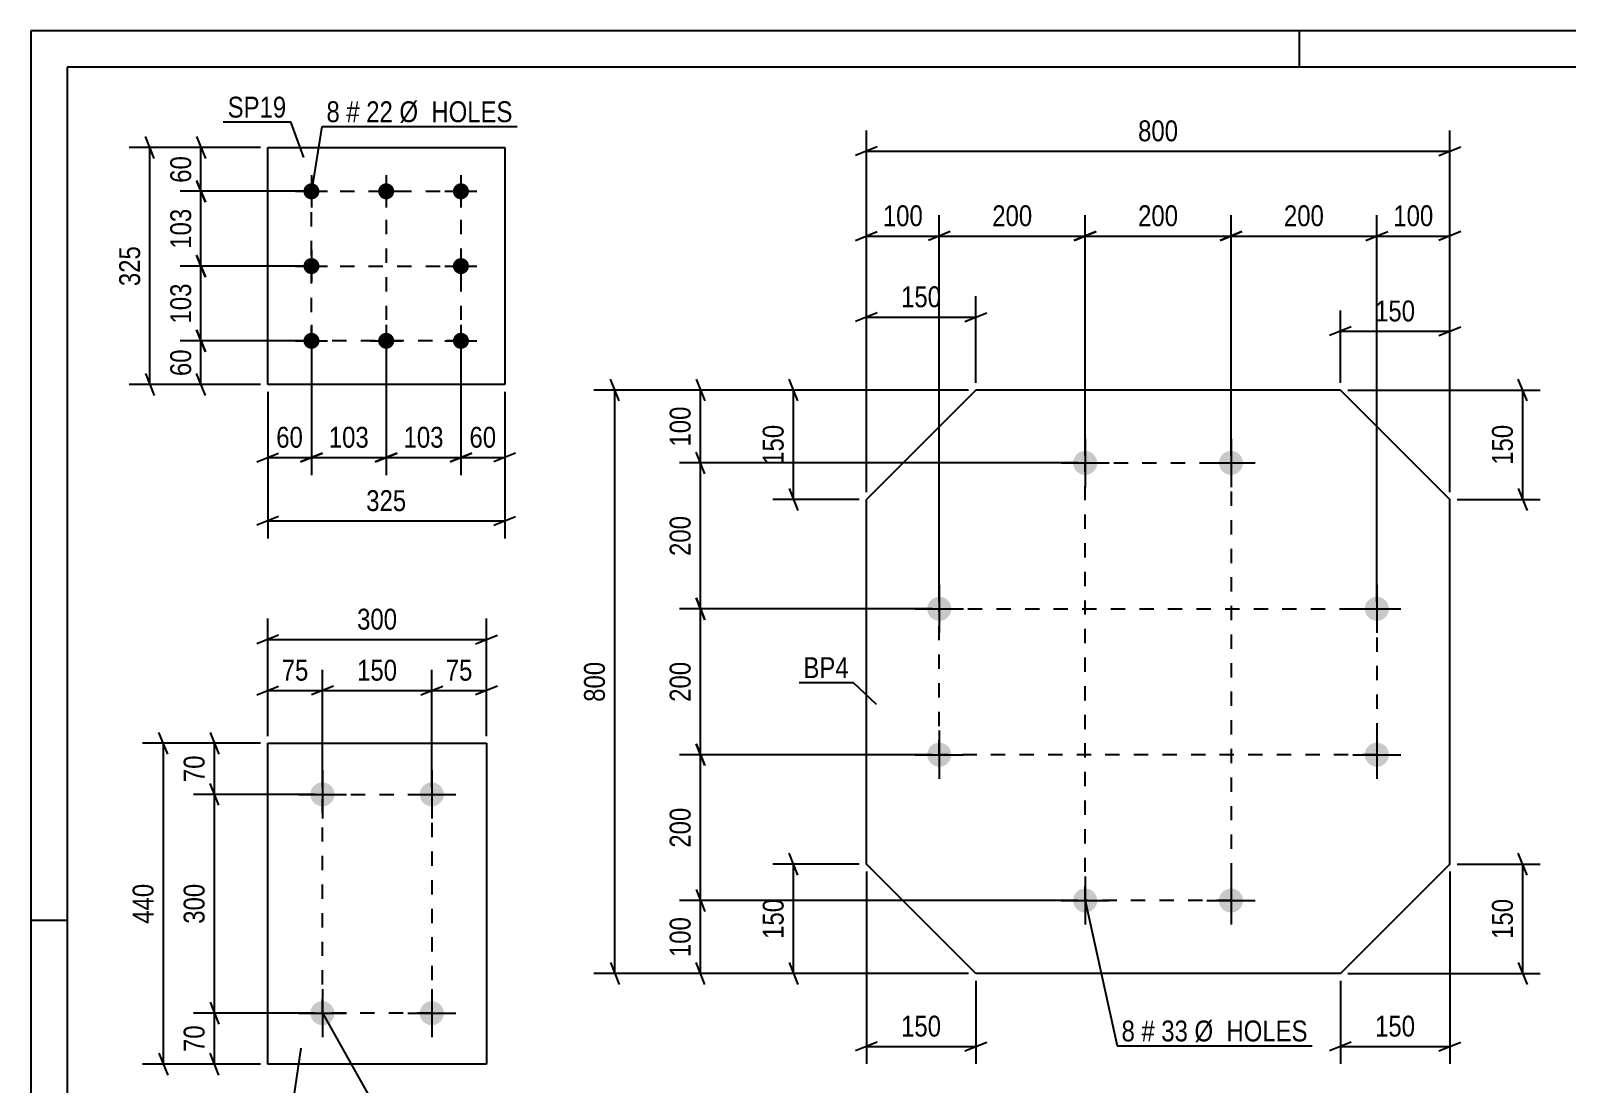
# Model space of a CAD drawing. Header units: millimetres. Extents: x 0 to 594, y 0 to 420.
# Drawn here: x 0 to 210.6, y 275.7 to 420 of the extents above; entities that cross this region are included whole.
import ezdxf

# ---------------------------------------------------------------- set-up
doc = ezdxf.new("R2010")
doc.units = ezdxf.units.MM
doc.linetypes.add('DXK_LINE_DOT2', pattern=[3.9198, 1.9599, -1.9599])
doc.styles.add('Arial Narrow', font='ARIALN.TTF', dxfattribs={"height": 0.2})

# ---------------------------------------------------------------- blocks, each defined once
blk = doc.blocks.new('Unknown-284929775-1131')
at = {"color": 5, "linetype": 'Continuous'}
for p, q in [((594, 420), (0, 420)), ((0, 420), (0, 0)), ((174, 415), (174, 420)), ((589, 415), (5, 415)), ((5, 415), (5, 5)), ((5, 298), (0, 298))]:
    blk.add_line(p, q, dxfattribs=at)
blk = doc.blocks.new('Bolt-284929775-5561 - 5527')
at = {"linetype": 'Continuous'}
for points in [[(144.6, 362.39, -1), (144.6, 359.09, -1)], [(164.6, 362.39, -1), (164.6, 359.09, -1)], [(124.6, 342.39, -1), (124.6, 339.09, -1)], [(184.6, 342.39, -1), (184.6, 339.09, -1)], [(124.6, 322.39, -1), (124.6, 319.09, -1)], [(184.6, 322.39, -1), (184.6, 319.09, -1)], [(144.6, 302.39, -1), (144.6, 299.09, -1)], [(164.6, 302.39, -1), (164.6, 299.09, -1)]]:
    blk.add_hatch(color=1, dxfattribs=at).paths.add_polyline_path(points)
at = {"color": 1, "linetype": 'Continuous'}
for p, q in [((144.6, 364.04), (144.6, 357.44)), ((164.6, 364.04), (164.6, 357.44)), ((141.3, 360.74), (147.9, 360.74)), ((161.3, 360.74), (167.9, 360.74)), ((124.6, 344.04), (124.6, 337.44)), ((184.6, 344.04), (184.6, 337.44)), ((121.3, 340.74), (127.9, 340.74)), ((181.3, 340.74), (187.9, 340.74)), ((124.6, 324.04), (124.6, 317.44)), ((184.6, 324.04), (184.6, 317.44)), ((121.3, 320.74), (127.9, 320.74)), ((181.3, 320.74), (187.9, 320.74)), ((144.6, 304.04), (144.6, 297.44)), ((164.6, 304.04), (164.6, 297.44)), ((141.3, 300.74), (147.9, 300.74)), ((161.3, 300.74), (167.9, 300.74))]:
    blk.add_line(p, q, dxfattribs=at)
blk = doc.blocks.new('Part-284929775-5566 - 5527')
at = {"color": 2, "linetype": 'Continuous'}
for p, q in [((129.6, 370.74), (114.6, 355.73)), ((179.6, 370.74), (129.6, 370.74)), ((179.6, 370.74), (194.6, 355.73)), ((114.6, 305.73), (114.6, 355.73)), ((194.6, 305.73), (194.6, 355.73)), ((129.6, 290.74), (114.6, 305.73)), ((194.6, 305.73), (179.6, 290.74)), ((179.6, 290.74), (129.6, 290.74))]:
    blk.add_line(p, q, dxfattribs=at)
blk = doc.blocks.new('Bolt-284929775-5897 - 5863')
at = {"linetype": 'Continuous'}
for points in [[(38.5, 399.08, -1), (38.5, 396.88, -1)], [(48.75, 399.08, -1), (48.75, 396.88, -1)], [(59, 399.08, -1), (59, 396.88, -1)], [(38.5, 388.83, -1), (38.5, 386.63, -1)], [(59, 388.83, -1), (59, 386.63, -1)], [(38.5, 378.58, -1), (38.5, 376.38, -1)], [(48.75, 378.58, -1), (48.75, 376.38, -1)], [(59, 378.58, -1), (59, 376.38, -1)]]:
    blk.add_hatch(color=1, dxfattribs=at).paths.add_polyline_path(points)
at = {"color": 1, "linetype": 'Continuous'}
for p, q in [((38.5, 400.18), (38.5, 395.78)), ((48.75, 400.18), (48.75, 395.78)), ((59, 400.18), (59, 395.78)), ((36.3, 397.98), (40.7, 397.98)), ((46.55, 397.98), (50.95, 397.98)), ((56.8, 397.98), (61.2, 397.98)), ((38.5, 389.93), (38.5, 385.53)), ((59, 389.93), (59, 385.53)), ((36.3, 387.73), (40.7, 387.73)), ((56.8, 387.73), (61.2, 387.73)), ((38.5, 379.68), (38.5, 375.28)), ((48.75, 379.68), (48.75, 375.28)), ((59, 379.68), (59, 375.28)), ((36.3, 377.48), (40.7, 377.48)), ((46.55, 377.48), (50.95, 377.48)), ((56.8, 377.48), (61.2, 377.48))]:
    blk.add_line(p, q, dxfattribs=at)
blk = doc.blocks.new('Part-284929775-5902 - 5863')
at = {"color": 2, "linetype": 'Continuous'}
for p, q in [((32.5, 371.48), (32.5, 403.98)), ((32.5, 403.98), (65, 403.98)), ((65, 403.98), (65, 371.48)), ((65, 371.48), (32.5, 371.48))]:
    blk.add_line(p, q, dxfattribs=at)
blk = doc.blocks.new('Bolt-284929775-6471 - 6437')
at = {"linetype": 'Continuous'}
for points in [[(40, 316.95, -1), (40, 313.65, -1)], [(55, 316.95, -1), (55, 313.65, -1)], [(40, 286.95, -1), (40, 283.65, -1)], [(55, 286.95, -1), (55, 283.65, -1)]]:
    blk.add_hatch(color=1, dxfattribs=at).paths.add_polyline_path(points)
at = {"color": 1, "linetype": 'Continuous'}
for p, q in [((40, 318.6), (40, 312)), ((55, 318.6), (55, 312)), ((36.7, 315.3), (43.3, 315.3)), ((51.7, 315.3), (58.3, 315.3)), ((40, 288.6), (40, 282)), ((55, 288.6), (55, 282)), ((36.7, 285.3), (43.3, 285.3)), ((51.7, 285.3), (58.3, 285.3))]:
    blk.add_line(p, q, dxfattribs=at)
blk = doc.blocks.new('Part-284929775-6476 - 6437')
at = {"color": 2, "linetype": 'Continuous'}
for p, q in [((32.5, 278.3), (32.5, 322.3)), ((32.5, 322.3), (62.5, 322.3)), ((62.5, 322.3), (62.5, 278.3)), ((62.5, 278.3), (32.5, 278.3))]:
    blk.add_line(p, q, dxfattribs=at)
blk = doc.blocks.new('Rectangle-284929775-16343 - 5527')
at = {"color": 1, "linetype": 'DXK_LINE_DOT2'}
blk.add_lwpolyline([(144.6, 360.74), (164.6, 360.74), (164.6, 300.74), (144.6, 300.74), (144.6, 360.74)], close=True, dxfattribs=at)
blk = doc.blocks.new('Rectangle-284929775-5989 - 5863')
at = {"color": 1, "linetype": 'DXK_LINE_DOT2'}
blk.add_lwpolyline([(38.5, 397.98), (59, 397.98), (59, 377.48), (38.5, 377.48), (38.5, 397.98)], close=True, dxfattribs=at)
blk = doc.blocks.new('Rectangle-284929775-6561 - 6437')
at = {"color": 1, "linetype": 'DXK_LINE_DOT2'}
blk.add_lwpolyline([(40, 315.3), (55, 315.3), (55, 285.3), (40, 285.3), (40, 315.3)], close=True, dxfattribs=at)
blk = doc.blocks.new('Rectangle-284929775-16353 - 5527')
at = {"color": 1, "linetype": 'DXK_LINE_DOT2'}
blk.add_lwpolyline([(124.6, 340.74), (184.6, 340.74), (184.6, 320.74), (124.6, 320.74), (124.6, 340.74)], close=True, dxfattribs=at)
blk = doc.blocks.new('Line-284929775-5975 - 5863')
at = {"color": 1, "linetype": 'DXK_LINE_DOT2'}
blk.add_line((48.75, 397.98), (48.75, 377.48), dxfattribs=at)
blk = doc.blocks.new('Line-284929775-5982 - 5863')
at = {"color": 1, "linetype": 'DXK_LINE_DOT2'}
blk.add_line((38.5, 387.73), (59, 387.73), dxfattribs=at)
blk = doc.blocks.new('StraightDimension-284929775-5719 - 5527')
at = {"color": 7, "linetype": 'Continuous'}
for p, q in [((184.6, 341.74), (184.6, 394.7)), ((194.6, 356.73), (194.6, 394.7)), ((183.1, 391.25), (186.1, 392.45)), ((184.6, 391.85), (194.6, 391.85)), ((196.1, 392.45), (193.1, 391.25))]:
    blk.add_line(p, q, dxfattribs=at)
at = {"color": 0}
blk.add_wipeout([(192.94, 392.6), (192.94, 396.8), (186.26, 396.8), (186.26, 392.6)], dxfattribs=at)
at = {"color": 3, "style": 'Arial Narrow'}
blk.add_text('100', height=2.863, dxfattribs=at).set_placement((186.86, 393.2))
blk = doc.blocks.new('StraightDimension-284929775-5586 - 5527')
at = {"color": 7, "linetype": 'Continuous'}
for p, q in [((114.6, 304.73), (114.6, 278.34)), ((129.6, 289.74), (129.6, 278.34)), ((116.1, 281.34), (113.1, 280.14)), ((114.6, 280.74), (129.6, 280.74)), ((128.1, 280.14), (131.1, 281.34))]:
    blk.add_line(p, q, dxfattribs=at)
at = {"color": 0}
blk.add_wipeout([(125.44, 281.49), (125.44, 285.69), (118.76, 285.69), (118.76, 281.49)], dxfattribs=at)
at = {"color": 3, "style": 'Arial Narrow'}
blk.add_text('150', height=2.863, dxfattribs=at).set_placement((119.36, 282.09))
blk = doc.blocks.new('StraightDimension-284929775-5695 - 5527')
at = {"color": 7, "linetype": 'Continuous'}
for p, q in [((113.6, 305.73), (101.75, 305.73)), ((105.2, 304.23), (104, 307.23)), ((104.6, 290.74), (104.6, 305.73)), ((128.6, 290.74), (101.75, 290.74)), ((104, 292.24), (105.2, 289.24))]:
    blk.add_line(p, q, dxfattribs=at)
at = {"color": 0}
blk.add_wipeout([(103.85, 301.58), (99.65, 301.58), (99.65, 294.89), (103.85, 294.89)], dxfattribs=at)
at = {"color": 3, "style": 'Arial Narrow'}
blk.add_text('150', height=2.863, rotation=90.0002, dxfattribs=at).set_placement((103.25, 295.49))
blk = doc.blocks.new('StraightDimension-284929775-5568 - 5527')
at = {"color": 7, "linetype": 'Continuous'}
for p, q in [((194.6, 304.73), (194.6, 278.34)), ((179.6, 289.74), (179.6, 278.34)), ((181.1, 281.34), (178.1, 280.14)), ((179.6, 280.74), (194.6, 280.74)), ((193.1, 280.14), (196.1, 281.34))]:
    blk.add_line(p, q, dxfattribs=at)
at = {"color": 0}
blk.add_wipeout([(190.44, 281.49), (190.44, 285.69), (183.76, 285.69), (183.76, 281.49)], dxfattribs=at)
at = {"color": 3, "style": 'Arial Narrow'}
blk.add_text('150', height=2.863, dxfattribs=at).set_placement((184.36, 282.09))
blk = doc.blocks.new('StraightDimension-284929775-5604 - 5527')
at = {"color": 7, "linetype": 'Continuous'}
for p, q in [((179.6, 371.74), (179.6, 381.64)), ((194.6, 356.73), (194.6, 381.64)), ((181.1, 379.39), (178.1, 378.19)), ((193.1, 378.19), (196.1, 379.39)), ((179.6, 378.79), (194.6, 378.79))]:
    blk.add_line(p, q, dxfattribs=at)
at = {"color": 0}
blk.add_wipeout([(190.44, 379.54), (190.44, 383.74), (183.76, 383.74), (183.76, 379.54)], dxfattribs=at)
at = {"color": 3, "style": 'Arial Narrow'}
blk.add_text('150', height=2.863, dxfattribs=at).set_placement((184.36, 380.14))
blk = doc.blocks.new('StraightDimension-284929775-5622 - 5527')
at = {"color": 7, "linetype": 'Continuous'}
for p, q in [((114.6, 356.73), (114.6, 383.59)), ((129.6, 371.74), (129.6, 383.59)), ((116.1, 381.34), (113.1, 380.14)), ((128.1, 380.14), (131.1, 381.34)), ((114.6, 380.74), (129.6, 380.74))]:
    blk.add_line(p, q, dxfattribs=at)
at = {"color": 0}
blk.add_wipeout([(125.44, 381.49), (125.44, 385.69), (118.76, 385.69), (118.76, 381.49)], dxfattribs=at)
at = {"color": 3, "style": 'Arial Narrow'}
blk.add_text('150', height=2.863, dxfattribs=at).set_placement((119.36, 382.09))
blk = doc.blocks.new('StraightDimension-284929775-5641 - 5527')
at = {"color": 7, "linetype": 'Continuous'}
for p, q in [((180.6, 370.74), (207, 370.74)), ((205.2, 369.24), (204, 372.24)), ((204.6, 355.73), (204.6, 370.74)), ((204, 357.23), (205.2, 354.23)), ((195.6, 355.73), (207, 355.73))]:
    blk.add_line(p, q, dxfattribs=at)
at = {"color": 0}
blk.add_wipeout([(203.85, 366.58), (199.65, 366.58), (199.65, 359.89), (203.85, 359.89)], dxfattribs=at)
at = {"color": 3, "style": 'Arial Narrow'}
blk.add_text('150', height=2.863, rotation=90.0002, dxfattribs=at).set_placement((203.25, 360.49))
blk = doc.blocks.new('StraightDimension-284929775-5659 - 5527')
at = {"color": 7, "linetype": 'Continuous'}
for p, q in [((195.6, 305.73), (207, 305.73)), ((205.2, 304.23), (204, 307.23)), ((204.6, 290.74), (204.6, 305.73)), ((180.6, 290.74), (207, 290.74)), ((204, 292.24), (205.2, 289.24))]:
    blk.add_line(p, q, dxfattribs=at)
at = {"color": 0}
blk.add_wipeout([(203.85, 301.58), (199.65, 301.58), (199.65, 294.89), (203.85, 294.89)], dxfattribs=at)
at = {"color": 3, "style": 'Arial Narrow'}
blk.add_text('150', height=2.863, rotation=90.0002, dxfattribs=at).set_placement((203.25, 295.49))
blk = doc.blocks.new('StraightDimension-284929775-5677 - 5527')
at = {"color": 7, "linetype": 'Continuous'}
for p, q in [((128.6, 370.74), (101.75, 370.74)), ((105.2, 369.24), (104, 372.24)), ((104.6, 355.73), (104.6, 370.74)), ((104, 357.23), (105.2, 354.23)), ((113.6, 355.73), (101.75, 355.73))]:
    blk.add_line(p, q, dxfattribs=at)
at = {"color": 0}
blk.add_wipeout([(103.85, 366.58), (99.65, 366.58), (99.65, 359.89), (103.85, 359.89)], dxfattribs=at)
at = {"color": 3, "style": 'Arial Narrow'}
blk.add_text('150', height=2.863, rotation=90.0002, dxfattribs=at).set_placement((103.25, 360.49))
blk = doc.blocks.new('StraightDimension-284929775-19093 - 5527')
at = {"color": 7, "linetype": 'Continuous'}
for p, q in [((92.44, 339.24), (91.24, 342.24)), ((123.6, 340.74), (88.99, 340.74)), ((91.84, 320.74), (91.84, 340.74)), ((91.24, 322.24), (92.44, 319.24)), ((123.6, 320.74), (88.99, 320.74))]:
    blk.add_line(p, q, dxfattribs=at)
at = {"color": 0}
blk.add_wipeout([(91.09, 334.08), (86.89, 334.08), (86.89, 327.39), (91.09, 327.39)], dxfattribs=at)
at = {"color": 3, "style": 'Arial Narrow'}
blk.add_text('200', height=2.863, rotation=90.0002, dxfattribs=at).set_placement((90.49, 327.99))
blk = doc.blocks.new('StraightDimension-284929775-5729 - 5527')
at = {"color": 7, "linetype": 'Continuous'}
for p, q in [((114.6, 356.73), (114.6, 394.7)), ((124.6, 341.74), (124.6, 394.7)), ((113.1, 391.25), (116.1, 392.45)), ((114.6, 391.85), (124.6, 391.85)), ((126.1, 392.45), (123.1, 391.25))]:
    blk.add_line(p, q, dxfattribs=at)
at = {"color": 0}
blk.add_wipeout([(122.94, 392.6), (122.94, 396.8), (116.26, 396.8), (116.26, 392.6)], dxfattribs=at)
at = {"color": 3, "style": 'Arial Narrow'}
blk.add_text('100', height=2.863, dxfattribs=at).set_placement((116.86, 393.2))
blk = doc.blocks.new('StraightDimension-284929775-5740 - 5527')
at = {"color": 7, "linetype": 'Continuous'}
for p, q in [((114.6, 356.73), (114.6, 406.34)), ((194.6, 356.73), (194.6, 406.34)), ((116.1, 404.09), (113.1, 402.89)), ((114.6, 403.49), (194.6, 403.49)), ((193.1, 402.89), (196.1, 404.09))]:
    blk.add_line(p, q, dxfattribs=at)
at = {"color": 0}
blk.add_wipeout([(157.94, 404.24), (157.94, 408.44), (151.26, 408.44), (151.26, 404.24)], dxfattribs=at)
at = {"color": 3, "style": 'Arial Narrow'}
blk.add_text('800', height=2.863, dxfattribs=at).set_placement((151.86, 404.84))
blk = doc.blocks.new('StraightDimension-284929775-5757 - 5527')
at = {"color": 7, "linetype": 'Continuous'}
for p, q in [((128.6, 370.74), (88.99, 370.74)), ((91.24, 372.24), (92.44, 369.24)), ((91.84, 360.74), (91.84, 370.74)), ((92.44, 359.24), (91.24, 362.24)), ((143.6, 360.74), (88.99, 360.74))]:
    blk.add_line(p, q, dxfattribs=at)
at = {"color": 0}
blk.add_wipeout([(91.09, 369.08), (86.89, 369.08), (86.89, 362.39), (91.09, 362.39)], dxfattribs=at)
at = {"color": 3, "style": 'Arial Narrow'}
blk.add_text('100', height=2.863, rotation=90.0002, dxfattribs=at).set_placement((90.49, 362.99))
blk = doc.blocks.new('StraightDimension-284929775-5767 - 5527')
at = {"color": 7, "linetype": 'Continuous'}
for p, q in [((91.24, 302.24), (92.44, 299.24)), ((143.6, 300.74), (88.99, 300.74)), ((91.84, 290.74), (91.84, 300.74)), ((128.6, 290.74), (88.99, 290.74)), ((92.44, 289.24), (91.24, 292.24))]:
    blk.add_line(p, q, dxfattribs=at)
at = {"color": 0}
blk.add_wipeout([(91.09, 299.08), (86.89, 299.08), (86.89, 292.39), (91.09, 292.39)], dxfattribs=at)
at = {"color": 3, "style": 'Arial Narrow'}
blk.add_text('100', height=2.863, rotation=90.0002, dxfattribs=at).set_placement((90.49, 292.99))
blk = doc.blocks.new('StraightDimension-284929775-5778 - 5527')
at = {"color": 7, "linetype": 'Continuous'}
for p, q in [((128.6, 370.74), (77.24, 370.74)), ((80.69, 369.24), (79.49, 372.24)), ((80.09, 290.74), (80.09, 370.74)), ((128.6, 290.74), (77.24, 290.74)), ((79.49, 292.24), (80.69, 289.24))]:
    blk.add_line(p, q, dxfattribs=at)
at = {"color": 0}
blk.add_wipeout([(79.34, 334.08), (75.14, 334.08), (75.14, 327.39), (79.34, 327.39)], dxfattribs=at)
at = {"color": 3, "style": 'Arial Narrow'}
blk.add_text('800', height=2.863, rotation=90.0002, dxfattribs=at).set_placement((78.74, 327.99))
blk = doc.blocks.new('StraightDimension-284929775-19085 - 5527')
at = {"color": 7, "linetype": 'Continuous'}
for p, q in [((124.6, 341.74), (124.6, 394.7)), ((144.6, 361.74), (144.6, 394.7)), ((126.1, 392.45), (123.1, 391.25)), ((124.6, 391.85), (144.6, 391.85)), ((143.1, 391.25), (146.1, 392.45))]:
    blk.add_line(p, q, dxfattribs=at)
at = {"color": 0}
blk.add_wipeout([(137.94, 392.6), (137.94, 396.8), (131.26, 396.8), (131.26, 392.6)], dxfattribs=at)
at = {"color": 3, "style": 'Arial Narrow'}
blk.add_text('200', height=2.863, dxfattribs=at).set_placement((131.86, 393.2))
blk = doc.blocks.new('StraightDimension-284929775-19087 - 5527')
at = {"color": 7, "linetype": 'Continuous'}
for p, q in [((144.6, 361.74), (144.6, 394.7)), ((164.6, 361.74), (164.6, 394.7)), ((146.1, 392.45), (143.1, 391.25)), ((144.6, 391.85), (164.6, 391.85)), ((163.1, 391.25), (166.1, 392.45))]:
    blk.add_line(p, q, dxfattribs=at)
at = {"color": 0}
blk.add_wipeout([(157.94, 392.6), (157.94, 396.8), (151.26, 396.8), (151.26, 392.6)], dxfattribs=at)
at = {"color": 3, "style": 'Arial Narrow'}
blk.add_text('200', height=2.863, dxfattribs=at).set_placement((151.86, 393.2))
blk = doc.blocks.new('StraightDimension-284929775-19089 - 5527')
at = {"color": 7, "linetype": 'Continuous'}
for p, q in [((164.6, 361.74), (164.6, 394.7)), ((184.6, 341.74), (184.6, 394.7)), ((166.1, 392.45), (163.1, 391.25)), ((164.6, 391.85), (184.6, 391.85)), ((183.1, 391.25), (186.1, 392.45))]:
    blk.add_line(p, q, dxfattribs=at)
at = {"color": 0}
blk.add_wipeout([(177.94, 392.6), (177.94, 396.8), (171.26, 396.8), (171.26, 392.6)], dxfattribs=at)
at = {"color": 3, "style": 'Arial Narrow'}
blk.add_text('200', height=2.863, dxfattribs=at).set_placement((171.86, 393.2))
blk = doc.blocks.new('StraightDimension-284929775-19091 - 5527')
at = {"color": 7, "linetype": 'Continuous'}
for p, q in [((92.44, 319.24), (91.24, 322.24)), ((123.6, 320.74), (88.99, 320.74)), ((91.84, 300.74), (91.84, 320.74)), ((91.24, 302.24), (92.44, 299.24)), ((143.6, 300.74), (88.99, 300.74))]:
    blk.add_line(p, q, dxfattribs=at)
at = {"color": 0}
blk.add_wipeout([(91.09, 314.08), (86.89, 314.08), (86.89, 307.39), (91.09, 307.39)], dxfattribs=at)
at = {"color": 3, "style": 'Arial Narrow'}
blk.add_text('200', height=2.863, rotation=90.0002, dxfattribs=at).set_placement((90.49, 307.99))
blk = doc.blocks.new('StraightDimension-284929775-19095 - 5527')
at = {"color": 7, "linetype": 'Continuous'}
for p, q in [((92.44, 359.24), (91.24, 362.24)), ((143.6, 360.74), (88.99, 360.74)), ((91.84, 340.74), (91.84, 360.74)), ((91.24, 342.24), (92.44, 339.24)), ((123.6, 340.74), (88.99, 340.74))]:
    blk.add_line(p, q, dxfattribs=at)
at = {"color": 0}
blk.add_wipeout([(91.09, 354.08), (86.89, 354.08), (86.89, 347.39), (91.09, 347.39)], dxfattribs=at)
at = {"color": 3, "style": 'Arial Narrow'}
blk.add_text('200', height=2.863, rotation=90.0002, dxfattribs=at).set_placement((90.49, 347.99))
blk = doc.blocks.new('StraightDimension-284929775-19146 - 5863')
at = {"color": 7, "linetype": 'Continuous'}
for p, q in [((38.5, 376.48), (38.5, 359.08)), ((48.75, 376.48), (48.75, 359.08)), ((37, 360.88), (40, 362.08)), ((38.5, 361.48), (48.75, 361.48)), ((50.25, 362.08), (47.25, 360.88))]:
    blk.add_line(p, q, dxfattribs=at)
at = {"color": 0}
blk.add_wipeout([(46.97, 362.23), (46.97, 366.43), (40.28, 366.43), (40.28, 362.23)], dxfattribs=at)
at = {"color": 3, "style": 'Arial Narrow'}
blk.add_text('103', height=2.863, dxfattribs=at).set_placement((40.88, 362.83))
blk = doc.blocks.new('StraightDimension-284929775-5965 - 5863')
at = {"color": 7, "linetype": 'Continuous'}
for p, q in [((32.5, 370.48), (32.5, 350.39)), ((65, 370.48), (65, 350.39)), ((34, 353.39), (31, 352.19)), ((32.5, 352.79), (65, 352.79)), ((63.5, 352.19), (66.5, 353.39))]:
    blk.add_line(p, q, dxfattribs=at)
at = {"color": 0}
blk.add_wipeout([(52.09, 353.54), (52.09, 357.74), (45.41, 357.74), (45.41, 353.54)], dxfattribs=at)
at = {"color": 3, "style": 'Arial Narrow'}
blk.add_text('325', height=2.863, dxfattribs=at).set_placement((46.01, 354.14))
blk = doc.blocks.new('StraightDimension-284929775-5918 - 5863')
at = {"color": 7, "linetype": 'Continuous'}
for p, q in [((37.5, 377.48), (20.5, 377.48)), ((22.75, 378.98), (23.95, 375.98)), ((23.35, 371.48), (23.35, 377.48)), ((23.95, 369.98), (22.75, 372.98)), ((31.5, 371.48), (20.5, 371.48))]:
    blk.add_line(p, q, dxfattribs=at)
at = {"color": 0}
blk.add_wipeout([(22.6, 376.9), (18.4, 376.9), (18.4, 372.05), (22.6, 372.05)], dxfattribs=at)
at = {"color": 3, "style": 'Arial Narrow'}
blk.add_text('60', height=2.863, rotation=90.0002, dxfattribs=at).set_placement((22, 372.65))
blk = doc.blocks.new('StraightDimension-284929775-19148 - 5863')
at = {"color": 7, "linetype": 'Continuous'}
for p, q in [((48.75, 376.48), (48.75, 359.08)), ((59, 376.48), (59, 359.08)), ((47.25, 360.88), (50.25, 362.08)), ((48.75, 361.48), (59, 361.48)), ((60.5, 362.08), (57.5, 360.88))]:
    blk.add_line(p, q, dxfattribs=at)
at = {"color": 0}
blk.add_wipeout([(57.22, 362.23), (57.22, 366.43), (50.53, 366.43), (50.53, 362.23)], dxfattribs=at)
at = {"color": 3, "style": 'Arial Narrow'}
blk.add_text('103', height=2.863, dxfattribs=at).set_placement((51.13, 362.83))
blk = doc.blocks.new('StraightDimension-284929775-5908 - 5863')
at = {"color": 7, "linetype": 'Continuous'}
for p, q in [((22.75, 405.48), (23.95, 402.48)), ((31.5, 403.98), (20.5, 403.98)), ((23.35, 397.98), (23.35, 403.98)), ((23.95, 396.48), (22.75, 399.48)), ((37.5, 397.98), (20.5, 397.98))]:
    blk.add_line(p, q, dxfattribs=at)
at = {"color": 0}
blk.add_wipeout([(22.6, 403.4), (18.4, 403.4), (18.4, 398.55), (22.6, 398.55)], dxfattribs=at)
at = {"color": 3, "style": 'Arial Narrow'}
blk.add_text('60', height=2.863, rotation=90.0002, dxfattribs=at).set_placement((22, 399.15))
blk = doc.blocks.new('StraightDimension-284929775-19142 - 5863')
at = {"color": 7, "linetype": 'Continuous'}
for p, q in [((37.5, 387.73), (20.5, 387.73)), ((22.75, 389.23), (23.95, 386.23)), ((23.35, 377.48), (23.35, 387.73)), ((37.5, 377.48), (20.5, 377.48)), ((23.95, 375.98), (22.75, 378.98))]:
    blk.add_line(p, q, dxfattribs=at)
at = {"color": 0}
blk.add_wipeout([(22.6, 385.94), (18.4, 385.94), (18.4, 379.26), (22.6, 379.26)], dxfattribs=at)
at = {"color": 3, "style": 'Arial Narrow'}
blk.add_text('103', height=2.863, rotation=90.0002, dxfattribs=at).set_placement((22, 379.86))
blk = doc.blocks.new('StraightDimension-284929775-5929 - 5863')
at = {"color": 7, "linetype": 'Continuous'}
for p, q in [((16.95, 402.48), (15.75, 405.48)), ((31.5, 403.98), (13.5, 403.98)), ((16.35, 371.48), (16.35, 403.98)), ((15.75, 372.98), (16.95, 369.98)), ((31.5, 371.48), (13.5, 371.48))]:
    blk.add_line(p, q, dxfattribs=at)
at = {"color": 0}
blk.add_wipeout([(15.6, 391.07), (11.4, 391.07), (11.4, 384.38), (15.6, 384.38)], dxfattribs=at)
at = {"color": 3, "style": 'Arial Narrow'}
blk.add_text('325', height=2.863, rotation=90.0002, dxfattribs=at).set_placement((15, 384.98))
blk = doc.blocks.new('StraightDimension-284929775-5944 - 5863')
at = {"color": 7, "linetype": 'Continuous'}
for p, q in [((38.5, 376.48), (38.5, 359.08)), ((32.5, 370.48), (32.5, 359.08)), ((31, 360.88), (34, 362.08)), ((32.5, 361.48), (38.5, 361.48)), ((40, 362.08), (37, 360.88))]:
    blk.add_line(p, q, dxfattribs=at)
at = {"color": 0}
blk.add_wipeout([(37.93, 362.23), (37.93, 366.43), (33.07, 366.43), (33.07, 362.23)], dxfattribs=at)
at = {"color": 3, "style": 'Arial Narrow'}
blk.add_text('60', height=2.863, dxfattribs=at).set_placement((33.67, 362.83))
blk = doc.blocks.new('StraightDimension-284929775-5954 - 5863')
at = {"color": 7, "linetype": 'Continuous'}
for p, q in [((59, 376.48), (59, 359.08)), ((65, 370.48), (65, 359.08)), ((57.5, 360.88), (60.5, 362.08)), ((59, 361.48), (65, 361.48)), ((66.5, 362.08), (63.5, 360.88))]:
    blk.add_line(p, q, dxfattribs=at)
at = {"color": 0}
blk.add_wipeout([(64.43, 362.23), (64.43, 366.43), (59.57, 366.43), (59.57, 362.23)], dxfattribs=at)
at = {"color": 3, "style": 'Arial Narrow'}
blk.add_text('60', height=2.863, dxfattribs=at).set_placement((60.17, 362.83))
blk = doc.blocks.new('StraightDimension-284929775-19144 - 5863')
at = {"color": 7, "linetype": 'Continuous'}
for p, q in [((22.75, 399.48), (23.95, 396.48)), ((37.5, 397.98), (20.5, 397.98)), ((23.35, 387.73), (23.35, 397.98)), ((37.5, 387.73), (20.5, 387.73)), ((23.95, 386.23), (22.75, 389.23))]:
    blk.add_line(p, q, dxfattribs=at)
at = {"color": 0}
blk.add_wipeout([(22.6, 396.19), (18.4, 396.19), (18.4, 389.51), (22.6, 389.51)], dxfattribs=at)
at = {"color": 3, "style": 'Arial Narrow'}
blk.add_text('103', height=2.863, rotation=90.0002, dxfattribs=at).set_placement((22, 390.11))
blk = doc.blocks.new('StraightDimension-284929775-6499 - 6437')
at = {"color": 7, "linetype": 'Continuous'}
for p, q in [((40, 316.3), (40, 332.39)), ((55, 316.3), (55, 332.39)), ((41.5, 330.14), (38.5, 328.94)), ((40, 329.54), (55, 329.54)), ((53.5, 328.94), (56.5, 330.14))]:
    blk.add_line(p, q, dxfattribs=at)
at = {"color": 0}
blk.add_wipeout([(50.84, 330.29), (50.84, 334.49), (44.16, 334.49), (44.16, 330.29)], dxfattribs=at)
at = {"color": 3, "style": 'Arial Narrow'}
blk.add_text('150', height=2.863, dxfattribs=at).set_placement((44.76, 330.89))
blk = doc.blocks.new('StraightDimension-284929775-6531 - 6437')
at = {"color": 7, "linetype": 'Continuous'}
for p, q in [((31.5, 322.3), (22.34, 322.3)), ((24.59, 323.8), (25.79, 320.8)), ((25.19, 315.3), (25.19, 322.3)), ((25.79, 313.8), (24.59, 316.8)), ((39, 315.3), (22.34, 315.3))]:
    blk.add_line(p, q, dxfattribs=at)
at = {"color": 0}
blk.add_wipeout([(24.44, 321.23), (20.24, 321.23), (20.24, 316.38), (24.44, 316.38)], dxfattribs=at)
at = {"color": 3, "style": 'Arial Narrow'}
blk.add_text('70', height=2.863, rotation=90.0002, dxfattribs=at).set_placement((23.84, 316.98))
blk = doc.blocks.new('StraightDimension-284929775-6489 - 6437')
at = {"color": 7, "linetype": 'Continuous'}
for p, q in [((55, 316.3), (55, 332.39)), ((62.5, 323.3), (62.5, 332.39)), ((53.5, 328.94), (56.5, 330.14)), ((55, 329.54), (62.5, 329.54)), ((64, 330.14), (61, 328.94))]:
    blk.add_line(p, q, dxfattribs=at)
at = {"color": 0}
blk.add_wipeout([(61.18, 330.29), (61.18, 334.49), (56.32, 334.49), (56.32, 330.29)], dxfattribs=at)
at = {"color": 3, "style": 'Arial Narrow'}
blk.add_text('75', height=2.863, dxfattribs=at).set_placement((56.92, 330.89))
blk = doc.blocks.new('StraightDimension-284929775-6478 - 6437')
at = {"color": 7, "linetype": 'Continuous'}
for p, q in [((32.5, 323.3), (32.5, 339.39)), ((62.5, 323.3), (62.5, 339.39)), ((34, 337.14), (31, 335.94)), ((61, 335.94), (64, 337.14)), ((32.5, 336.54), (62.5, 336.54))]:
    blk.add_line(p, q, dxfattribs=at)
at = {"color": 0}
blk.add_wipeout([(50.84, 337.29), (50.84, 341.49), (44.16, 341.49), (44.16, 337.29)], dxfattribs=at)
at = {"color": 3, "style": 'Arial Narrow'}
blk.add_text('300', height=2.863, dxfattribs=at).set_placement((44.76, 337.89))
blk = doc.blocks.new('StraightDimension-284929775-6509 - 6437')
at = {"color": 7, "linetype": 'Continuous'}
for p, q in [((32.5, 323.3), (32.5, 332.39)), ((40, 316.3), (40, 332.39)), ((31, 328.94), (34, 330.14)), ((32.5, 329.54), (40, 329.54)), ((41.5, 330.14), (38.5, 328.94))]:
    blk.add_line(p, q, dxfattribs=at)
at = {"color": 0}
blk.add_wipeout([(38.68, 330.29), (38.68, 334.49), (33.82, 334.49), (33.82, 330.29)], dxfattribs=at)
at = {"color": 3, "style": 'Arial Narrow'}
blk.add_text('75', height=2.863, dxfattribs=at).set_placement((34.42, 330.89))
blk = doc.blocks.new('StraightDimension-284929775-6520 - 6437')
at = {"color": 7, "linetype": 'Continuous'}
for p, q in [((31.5, 322.3), (15.34, 322.3)), ((18.79, 320.8), (17.59, 323.8)), ((18.19, 278.3), (18.19, 322.3)), ((31.5, 278.3), (15.34, 278.3)), ((17.59, 279.8), (18.79, 276.8))]:
    blk.add_line(p, q, dxfattribs=at)
at = {"color": 0}
blk.add_wipeout([(17.44, 303.65), (13.24, 303.65), (13.24, 296.96), (17.44, 296.96)], dxfattribs=at)
at = {"color": 3, "style": 'Arial Narrow'}
blk.add_text('440', height=2.863, rotation=90.0002, dxfattribs=at).set_placement((16.84, 297.56))
blk = doc.blocks.new('StraightDimension-284929775-6541 - 6437')
at = {"color": 7, "linetype": 'Continuous'}
for p, q in [((25.79, 313.8), (24.59, 316.8)), ((39, 315.3), (22.34, 315.3)), ((25.19, 285.3), (25.19, 315.3)), ((24.59, 286.8), (25.79, 283.8)), ((39, 285.3), (22.34, 285.3))]:
    blk.add_line(p, q, dxfattribs=at)
at = {"color": 0}
blk.add_wipeout([(24.44, 303.65), (20.24, 303.65), (20.24, 296.96), (24.44, 296.96)], dxfattribs=at)
at = {"color": 3, "style": 'Arial Narrow'}
blk.add_text('300', height=2.863, rotation=90.0002, dxfattribs=at).set_placement((23.84, 297.56))
blk = doc.blocks.new('StraightDimension-284929775-6551 - 6437')
at = {"color": 7, "linetype": 'Continuous'}
for p, q in [((24.59, 286.8), (25.79, 283.8)), ((39, 285.3), (22.34, 285.3)), ((25.19, 278.3), (25.19, 285.3)), ((31.5, 278.3), (22.34, 278.3)), ((25.79, 276.8), (24.59, 279.8))]:
    blk.add_line(p, q, dxfattribs=at)
at = {"color": 0}
blk.add_wipeout([(24.44, 284.23), (20.24, 284.23), (20.24, 279.38), (24.44, 279.38)], dxfattribs=at)
at = {"color": 3, "style": 'Arial Narrow'}
blk.add_text('70', height=2.863, rotation=90.0002, dxfattribs=at).set_placement((23.84, 279.98))
blk = doc.blocks.new('Mark-284929775-5557 - 5527')
at = {"color": 0}
blk.add_wipeout([(151.42, 281.43), (151.42, 284.43), (149.59, 284.43), (149.59, 281.43)], dxfattribs=at)
blk.add_wipeout([(151.42, 281.43), (151.42, 284.43), (149.59, 284.43), (149.59, 281.43)], dxfattribs=at)
at = {"color": 7, "linetype": 'Continuous'}
blk.add_line((144.61, 300.75), (148.99, 280.83), dxfattribs=at)
at = {"color": 0}
blk.add_wipeout([(154.14, 281.43), (154.14, 284.43), (152.32, 284.43), (152.32, 281.43)], dxfattribs=at)
blk.add_wipeout([(154.14, 281.43), (154.14, 284.43), (152.32, 284.43), (152.32, 281.43)], dxfattribs=at)
at = {"color": 3, "style": 'Arial Narrow'}
blk.add_text('8', height=2.86, dxfattribs=at).set_placement((149.59, 281.43))
at = {"color": 0}
blk.add_wipeout([(158.7, 281.43), (158.7, 284.43), (155.04, 284.43), (155.04, 281.43)], dxfattribs=at)
blk.add_wipeout([(158.7, 281.43), (158.7, 284.43), (155.04, 284.43), (155.04, 281.43)], dxfattribs=at)
at = {"color": 3, "style": 'Arial Narrow'}
blk.add_text('#', height=2.86, dxfattribs=at).set_placement((152.32, 281.43))
at = {"color": 0}
blk.add_wipeout([(175.13, 281.43), (175.13, 284.43), (159.6, 284.43), (159.6, 281.43)], dxfattribs=at)
blk.add_wipeout([(175.13, 281.43), (175.13, 284.43), (159.6, 284.43), (159.6, 281.43)], dxfattribs=at)
at = {"color": 7, "linetype": 'Continuous'}
blk.add_line((148.99, 280.83), (175.73, 280.83), dxfattribs=at)
at = {"color": 3, "style": 'Arial Narrow'}
for s, p in [('33', (155.04, 281.43)), ('Ø  HOLES', (159.6, 281.43))]:
    blk.add_text(s, height=2.863, dxfattribs=at).set_placement(p)
blk = doc.blocks.new('Mark-284929775-5562 - 5527')
at = {"color": 0}
blk.add_wipeout([(112.18, 331.24), (112.18, 334.24), (105.97, 334.24), (105.97, 331.24)], dxfattribs=at)
blk.add_wipeout([(112.18, 331.24), (112.18, 334.24), (105.97, 334.24), (105.97, 331.24)], dxfattribs=at)
at = {"color": 30, "linetype": 'Continuous'}
for p in [(105.37, 330.64), (115.98, 327.6)]:
    blk.add_line(p, (112.78, 330.64), dxfattribs=at)
at = {"color": 3, "style": 'Arial Narrow'}
blk.add_text('BP4', height=2.863, dxfattribs=at).set_placement((105.97, 331.24))
blk = doc.blocks.new('Mark-284929775-5893 - 5863')
at = {"color": 0}
blk.add_wipeout([(42.39, 407.46), (42.39, 410.46), (40.56, 410.46), (40.56, 407.46)], dxfattribs=at)
blk.add_wipeout([(42.39, 407.46), (42.39, 410.46), (40.56, 410.46), (40.56, 407.46)], dxfattribs=at)
at = {"color": 7, "linetype": 'Continuous'}
blk.add_line((38.53, 397.98), (39.96, 406.86), dxfattribs=at)
at = {"color": 0}
blk.add_wipeout([(45.11, 407.46), (45.11, 410.46), (43.29, 410.46), (43.29, 407.46)], dxfattribs=at)
blk.add_wipeout([(45.11, 407.46), (45.11, 410.46), (43.29, 410.46), (43.29, 407.46)], dxfattribs=at)
at = {"color": 3, "style": 'Arial Narrow'}
blk.add_text('8', height=2.86, dxfattribs=at).set_placement((40.56, 407.46))
at = {"color": 0}
blk.add_wipeout([(49.67, 407.46), (49.67, 410.46), (46.01, 410.46), (46.01, 407.46)], dxfattribs=at)
blk.add_wipeout([(49.67, 407.46), (49.67, 410.46), (46.01, 410.46), (46.01, 407.46)], dxfattribs=at)
at = {"color": 3, "style": 'Arial Narrow'}
for s, height, p in [('#', 2.86, (43.29, 407.46)), ('22', 2.863, (46.01, 407.46))]:
    blk.add_text(s, height=height, dxfattribs=at).set_placement(p)
at = {"color": 0}
blk.add_wipeout([(66.1, 407.46), (66.1, 410.46), (50.57, 410.46), (50.57, 407.46)], dxfattribs=at)
blk.add_wipeout([(66.1, 407.46), (66.1, 410.46), (50.57, 410.46), (50.57, 407.46)], dxfattribs=at)
at = {"color": 7, "linetype": 'Continuous'}
blk.add_line((39.96, 406.86), (66.7, 406.86), dxfattribs=at)
at = {"color": 3, "style": 'Arial Narrow'}
blk.add_text('Ø  HOLES', height=2.863, dxfattribs=at).set_placement((50.57, 407.46))
blk = doc.blocks.new('Mark-284929775-5898 - 5863')
at = {"color": 0}
blk.add_wipeout([(35.05, 408.09), (35.05, 411.09), (27.01, 411.09), (27.01, 408.09)], dxfattribs=at)
blk.add_wipeout([(35.05, 408.09), (35.05, 411.09), (27.01, 411.09), (27.01, 408.09)], dxfattribs=at)
at = {"color": 30, "linetype": 'Continuous'}
for p in [(26.41, 407.49), (37.46, 402.61)]:
    blk.add_line(p, (35.65, 407.49), dxfattribs=at)
at = {"color": 3, "style": 'Arial Narrow'}
blk.add_text('SP19', height=2.863, dxfattribs=at).set_placement((27.01, 408.09))
blk = doc.blocks.new('Mark-284929775-6467 - 6437')
at = {"color": 0}
blk.add_wipeout([(51.56, 269.66), (51.56, 272.66), (49.73, 272.66), (49.73, 269.66)], dxfattribs=at)
blk.add_wipeout([(51.56, 269.66), (51.56, 272.66), (49.73, 272.66), (49.73, 269.66)], dxfattribs=at)
at = {"color": 7, "linetype": 'Continuous'}
blk.add_line((40.11, 285.15), (49.13, 269.06), dxfattribs=at)
at = {"color": 0}
blk.add_wipeout([(54.29, 269.66), (54.29, 272.66), (52.46, 272.66), (52.46, 269.66)], dxfattribs=at)
blk.add_wipeout([(54.29, 269.66), (54.29, 272.66), (52.46, 272.66), (52.46, 269.66)], dxfattribs=at)
at = {"color": 3, "style": 'Arial Narrow'}
blk.add_text('4', height=2.86, dxfattribs=at).set_placement((49.73, 269.66))
at = {"color": 0}
blk.add_wipeout([(58.84, 269.66), (58.84, 272.66), (55.19, 272.66), (55.19, 269.66)], dxfattribs=at)
blk.add_wipeout([(58.84, 269.66), (58.84, 272.66), (55.19, 272.66), (55.19, 269.66)], dxfattribs=at)
at = {"color": 3, "style": 'Arial Narrow'}
blk.add_text('#', height=2.86, dxfattribs=at).set_placement((52.46, 269.66))
at = {"color": 0}
blk.add_wipeout([(75.27, 269.66), (75.27, 272.66), (59.74, 272.66), (59.74, 269.66)], dxfattribs=at)
blk.add_wipeout([(75.27, 269.66), (75.27, 272.66), (59.74, 272.66), (59.74, 269.66)], dxfattribs=at)
at = {"color": 7, "linetype": 'Continuous'}
blk.add_line((49.13, 269.06), (75.87, 269.06), dxfattribs=at)
at = {"color": 3, "style": 'Arial Narrow'}
for s, p in [('33', (55.19, 269.66)), ('Ø  HOLES', (59.74, 269.66))]:
    blk.add_text(s, height=2.863, dxfattribs=at).set_placement(p)
blk = doc.blocks.new('Mark-284929775-6472 - 6437')
at = {"color": 0}
blk.add_wipeout([(34.85, 270.46), (34.85, 273.46), (28.63, 273.46), (28.63, 270.46)], dxfattribs=at)
blk.add_wipeout([(34.85, 270.46), (34.85, 273.46), (28.63, 273.46), (28.63, 270.46)], dxfattribs=at)
at = {"color": 30, "linetype": 'Continuous'}
for p in [(37.03, 280.48), (28.03, 269.86)]:
    blk.add_line(p, (35.45, 269.86), dxfattribs=at)
at = {"color": 3, "style": 'Arial Narrow'}
blk.add_text('SP6', height=2.863, dxfattribs=at).set_placement((28.63, 270.46))

msp = doc.modelspace()

# ---------------------------------------------------------------- block references
for name in ['Unknown-284929775-1131', 'Part-284929775-5902 - 5863', 'Bolt-284929775-5897 - 5863', 'Rectangle-284929775-5989 - 5863', 'Line-284929775-5975 - 5863', 'Line-284929775-5982 - 5863', 'Part-284929775-5566 - 5527', 'Bolt-284929775-5561 - 5527', 'Rectangle-284929775-16343 - 5527', 'Rectangle-284929775-16353 - 5527', 'Part-284929775-6476 - 6437', 'Bolt-284929775-6471 - 6437', 'Rectangle-284929775-6561 - 6437']:
    msp.add_blockref(name, (0, 0))

# ---------------------------------------------------------------- next in the draw order: block references
for name in ['StraightDimension-284929775-5908 - 5863', 'StraightDimension-284929775-5719 - 5527', 'StraightDimension-284929775-5622 - 5527', 'StraightDimension-284929775-19146 - 5863', 'StraightDimension-284929775-19093 - 5527', 'StraightDimension-284929775-6499 - 6437', 'StraightDimension-284929775-5586 - 5527', 'StraightDimension-284929775-5568 - 5527', 'Mark-284929775-6467 - 6437']:
    msp.add_blockref(name, (0, 0))

# ---------------------------------------------------------------- next in the draw order: block references
for name in ['StraightDimension-284929775-5604 - 5527', 'StraightDimension-284929775-5677 - 5527', 'StraightDimension-284929775-5965 - 5863', 'StraightDimension-284929775-6489 - 6437', 'StraightDimension-284929775-6531 - 6437', 'StraightDimension-284929775-5695 - 5527', 'StraightDimension-284929775-5659 - 5527']:
    msp.add_blockref(name, (0, 0))

# ---------------------------------------------------------------- next in the draw order: block references
for name in ['StraightDimension-284929775-5729 - 5527', 'StraightDimension-284929775-5918 - 5863', 'StraightDimension-284929775-19148 - 5863', 'StraightDimension-284929775-5641 - 5527', 'StraightDimension-284929775-6478 - 6437', 'StraightDimension-284929775-5767 - 5527']:
    msp.add_blockref(name, (0, 0))

# ---------------------------------------------------------------- next in the draw order: block references
for name in ['StraightDimension-284929775-5740 - 5527', 'StraightDimension-284929775-19142 - 5863', 'StraightDimension-284929775-5954 - 5863', 'StraightDimension-284929775-6509 - 6437']:
    msp.add_blockref(name, (0, 0))

# ---------------------------------------------------------------- next in the draw order: block references
for name in ['StraightDimension-284929775-5929 - 5863', 'StraightDimension-284929775-5757 - 5527', 'StraightDimension-284929775-6520 - 6437']:
    msp.add_blockref(name, (0, 0))

# ---------------------------------------------------------------- next in the draw order: block references
for name in ['Mark-284929775-5898 - 5863', 'StraightDimension-284929775-19144 - 5863', 'StraightDimension-284929775-5944 - 5863', 'StraightDimension-284929775-5778 - 5527', 'StraightDimension-284929775-6541 - 6437']:
    msp.add_blockref(name, (0, 0))

# ---------------------------------------------------------------- next in the draw order: block references
for name in ['Mark-284929775-5893 - 5863', 'StraightDimension-284929775-19085 - 5527', 'Mark-284929775-5562 - 5527', 'StraightDimension-284929775-19091 - 5527', 'StraightDimension-284929775-6551 - 6437']:
    msp.add_blockref(name, (0, 0))

# ---------------------------------------------------------------- next in the draw order: block references
for name in ['StraightDimension-284929775-19087 - 5527', 'Mark-284929775-5557 - 5527', 'Mark-284929775-6472 - 6437']:
    msp.add_blockref(name, (0, 0))

# ---------------------------------------------------------------- next in the draw order: block references
for name in ['StraightDimension-284929775-19089 - 5527', 'StraightDimension-284929775-19095 - 5527']:
    msp.add_blockref(name, (0, 0))

doc.saveas('drawing.dxf')
